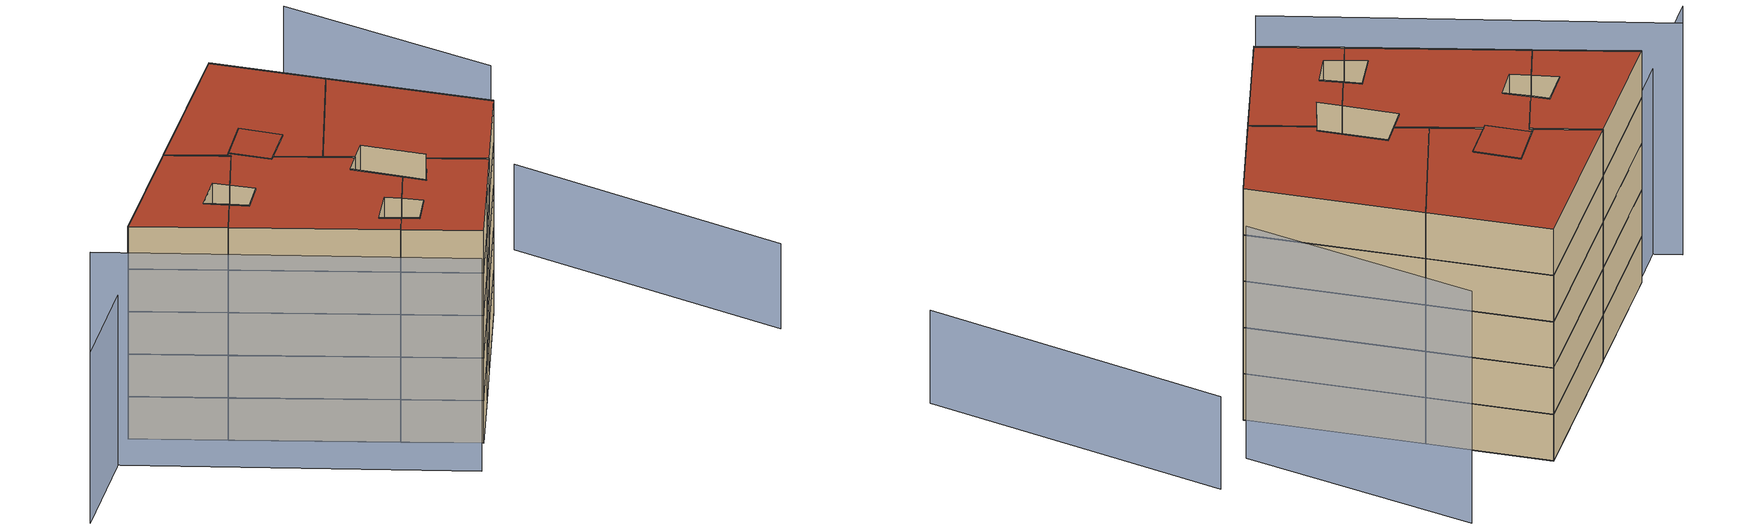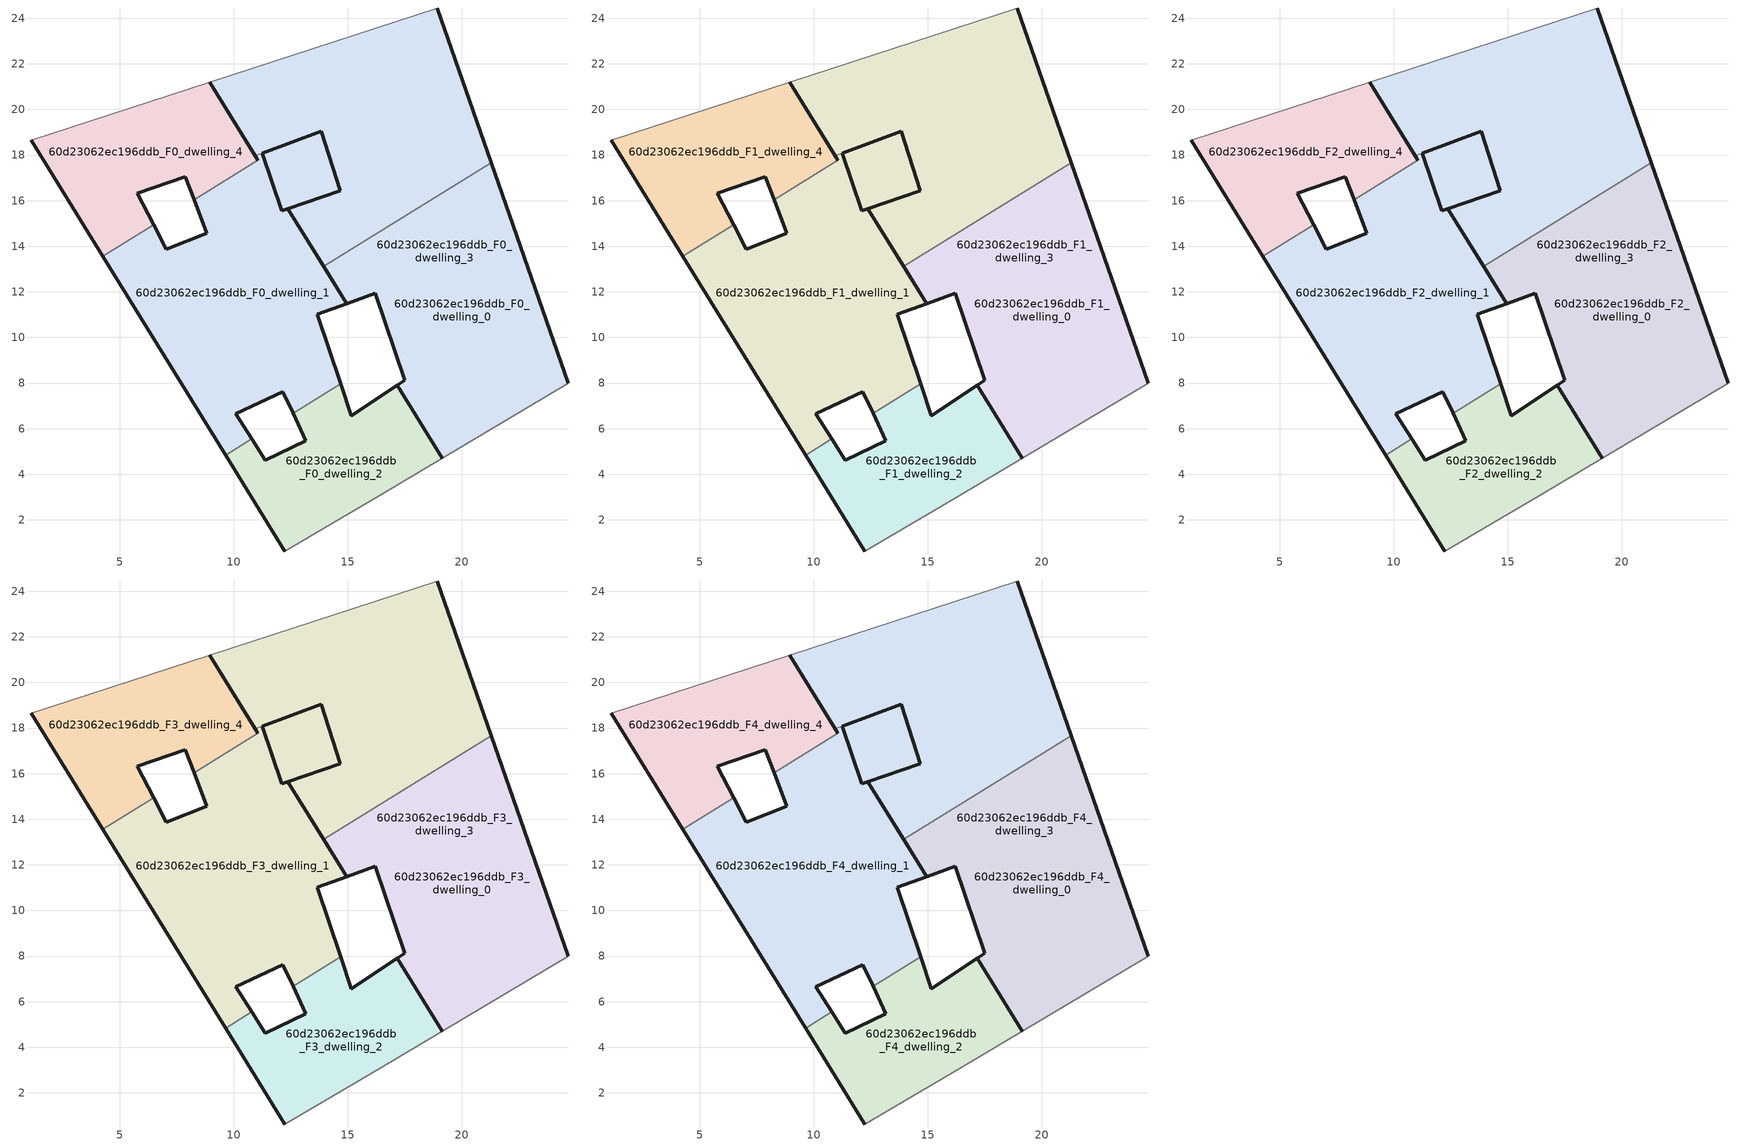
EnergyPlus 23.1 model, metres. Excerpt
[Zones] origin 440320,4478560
60d23062ec196ddb_F0_dwelling_0
 floor ground (EU_floor_Construction): 12.61,6.67 14.69,7.96 13.67,11.01 14.95,11.48 13.94,13.12 12.38,15.65 12.1,15.55 11.24,18.07 13.84,19.05 10.95,17.96 11.06,17.77 8.27,16.04 8.82,14.56 7.05,13.86 6.48,14.94 4.26,13.57 9.65,4.84 10.79,5.55 10.08,6.66 12.16,7.63 z0; 24.67,7.98 21.3,17.67 13.94,13.12 14.95,11.48 16.21,11.94 17.51,8.13 17.16,7.9 19.14,4.71 z0
 wall outside (EU_wall_Construction): 21.3,17.67 24.67,7.98 / 19.14,4.71 17.16,7.9 17.51,8.13 16.21,11.94 14.95,11.48 13.94,13.12 z0:3
 wall adiabatic (EU_wall_Construction): 24.67,7.98 19.14,4.71 z0:3
 wall to 60d23062ec196ddb_F0_dwelling_1 (EU_wall_Construction): 13.94,13.12 21.3,17.67 z0:3
60d23062ec196ddb_F0_dwelling_1
 floor ground (EU_floor_Construction): 21.3,17.67 18.93,24.45 8.95,21.2 10.95,17.96 13.84,19.05 14.68,16.43 12.38,15.65 13.94,13.12 z0; 12.61,6.67 14.69,7.96 13.67,11.01 14.95,11.48 13.94,13.12 12.38,15.65 12.1,15.55 11.24,18.07 13.84,19.05 10.95,17.96 11.06,17.77 8.27,16.04 8.82,14.56 7.05,13.86 6.48,14.94 4.26,13.57 9.65,4.84 10.79,5.55 10.08,6.66 12.16,7.63 z0; 14.68,16.43 13.84,19.05 11.24,18.07 12.1,15.55 12.38,15.65 z0
 wall outside (EU_wall_Construction): 18.93,24.45 21.3,17.67 / 13.94,13.12 12.38,15.65 14.68,16.43 13.84,19.05 / 10.95,17.96 8.95,21.2 z0:3
 wall adiabatic (EU_wall_Construction): 8.95,21.2 18.93,24.45 z0:3
 wall to 60d23062ec196ddb_F0_dwelling_3 (EU_wall_Construction): 13.84,19.05 10.95,17.96 z0:3
60d23062ec196ddb_F0_dwelling_2
 floor ground (EU_floor_Construction): 16.37,3.07 19.14,4.71 17.16,7.9 15.15,6.56 14.69,7.96 12.61,6.67 13.17,5.48 11.39,4.6 10.79,5.55 9.65,4.84 12.25,0.63 z0
 wall outside (EU_wall_Construction): 10.79,5.55 11.39,4.6 13.17,5.48 12.61,6.67 / 14.69,7.96 15.15,6.56 17.16,7.9 / 12.25,0.63 9.65,4.84 / 17.17,7.9 19.14,4.71 z0:3
 wall adiabatic (EU_wall_Construction): 19.14,4.71 16.37,3.07 12.25,0.63 z0:3
 wall to 60d23062ec196ddb_F0_dwelling_3 (EU_wall_Construction): 12.61,6.67 14.69,7.96 / 9.65,4.84 10.79,5.55 z0:3
60d23062ec196ddb_F0_dwelling_3
 floor ground (EU_floor_Construction): 12.61,6.67 14.69,7.96 13.67,11.01 14.95,11.48 13.94,13.12 12.38,15.65 12.1,15.55 11.24,18.07 13.84,19.05 10.95,17.96 11.06,17.77 8.27,16.04 8.82,14.56 7.05,13.86 6.48,14.94 4.26,13.57 9.65,4.84 10.79,5.55 10.08,6.66 12.16,7.63 z0; 24.67,7.98 21.3,17.67 13.94,13.12 14.95,11.48 16.21,11.94 17.51,8.13 17.16,7.9 19.14,4.71 z0; 21.3,17.67 18.93,24.45 8.95,21.2 10.95,17.96 13.84,19.05 14.68,16.43 12.38,15.65 13.94,13.12 z0; 14.68,16.43 13.84,19.05 11.24,18.07 12.1,15.55 12.38,15.65 z0
 wall outside (EU_wall_Construction): 11.07,17.77 10.95,17.96 / 13.84,19.05 11.24,18.07 12.1,15.55 12.38,15.65 14.95,11.48 13.67,11.01 14.69,7.96 / 12.61,6.67 12.16,7.63 10.08,6.66 10.79,5.55 / 9.65,4.84 4.26,13.57 / 6.48,14.94 7.05,13.86 8.82,14.56 8.27,16.04 z0:3
 wall to 60d23062ec196ddb_F0_dwelling_4 (EU_wall_Construction): 8.27,16.04 11.06,17.77 / 4.26,13.57 6.48,14.94 z0:3
60d23062ec196ddb_F0_dwelling_4
 floor ground (EU_floor_Construction): 8.27,16.04 11.07,17.77 8.95,21.2 1.12,18.65 4.26,13.57 6.48,14.94 5.76,16.32 7.89,17.05 z0
 wall outside (EU_wall_Construction): 8.27,16.04 7.89,17.05 5.76,16.32 6.48,14.94 / 4.26,13.57 1.12,18.65 / 8.95,21.2 11.07,17.77 z0:3
 wall adiabatic (EU_wall_Construction): 1.12,18.65 8.95,21.2 z0:3
60d23062ec196ddb_F1_dwelling_0
 floor outside (EU_floor_Construction): 24.67,7.98 21.3,17.67 13.94,13.12 14.95,11.48 16.21,11.94 17.51,8.13 17.16,7.9 19.14,4.71 z3; 12.61,6.67 14.69,7.96 13.67,11.01 14.95,11.48 13.94,13.12 12.38,15.65 12.1,15.55 11.24,18.07 13.84,19.05 10.95,17.96 11.06,17.77 8.27,16.04 8.82,14.56 7.05,13.86 6.48,14.94 4.26,13.57 9.65,4.84 10.79,5.55 10.08,6.66 12.16,7.63 z3
 wall outside (EU_wall_Construction): 21.3,17.67 24.67,7.98 / 19.14,4.71 17.16,7.9 17.51,8.13 16.21,11.94 14.95,11.48 13.94,13.12 z3:6
 wall adiabatic (EU_wall_Construction): 24.67,7.98 19.14,4.71 z3:6
 wall to 60d23062ec196ddb_F1_dwelling_1 (EU_wall_Construction): 13.94,13.12 21.3,17.67 z3:6
60d23062ec196ddb_F1_dwelling_1
 floor to 60d23062ec196ddb_F0_dwelling_1 (EU_floor_Construction): 21.3,17.67 18.93,24.45 8.95,21.2 10.95,17.96 13.84,19.05 14.68,16.43 12.38,15.65 13.94,13.12 z3; 12.61,6.67 14.69,7.96 13.67,11.01 14.95,11.48 13.94,13.12 12.38,15.65 12.1,15.55 11.24,18.07 13.84,19.05 10.95,17.96 11.06,17.77 8.27,16.04 8.82,14.56 7.05,13.86 6.48,14.94 4.26,13.57 9.65,4.84 10.79,5.55 10.08,6.66 12.16,7.63 z3; 14.68,16.43 13.84,19.05 11.24,18.07 12.1,15.55 12.38,15.65 z3
 wall outside (EU_wall_Construction): 18.93,24.45 21.3,17.67 / 13.94,13.12 12.38,15.65 14.68,16.43 13.84,19.05 / 10.95,17.96 8.95,21.2 z3:6
 wall adiabatic (EU_wall_Construction): 8.95,21.2 18.93,24.45 z3:6
 wall to 60d23062ec196ddb_F1_dwelling_3 (EU_wall_Construction): 13.84,19.05 10.95,17.96 z3:6
60d23062ec196ddb_F1_dwelling_2
 floor to 60d23062ec196ddb_F0_dwelling_2 (EU_floor_Construction): 16.37,3.07 19.14,4.71 17.16,7.9 15.15,6.56 14.69,7.96 12.61,6.67 13.17,5.48 11.39,4.6 10.79,5.55 9.65,4.84 12.25,0.63 z3
 wall outside (EU_wall_Construction): 10.79,5.55 11.39,4.6 13.17,5.48 12.61,6.67 / 14.69,7.96 15.15,6.56 17.16,7.9 / 12.25,0.63 9.65,4.84 / 17.17,7.9 19.14,4.71 z3:6
 wall adiabatic (EU_wall_Construction): 19.14,4.71 16.37,3.07 12.25,0.63 z3:6
 wall to 60d23062ec196ddb_F1_dwelling_3 (EU_wall_Construction): 12.61,6.67 14.69,7.96 / 9.65,4.84 10.79,5.55 z3:6
60d23062ec196ddb_F1_dwelling_3
 floor outside (EU_floor_Construction): 21.3,17.67 18.93,24.45 8.95,21.2 10.95,17.96 13.84,19.05 14.68,16.43 12.38,15.65 13.94,13.12 z3; 14.68,16.43 13.84,19.05 11.24,18.07 12.1,15.55 12.38,15.65 z3
 floor to 60d23062ec196ddb_F0_dwelling_3 (EU_floor_Construction): 12.61,6.67 14.69,7.96 13.67,11.01 14.95,11.48 13.94,13.12 12.38,15.65 12.1,15.55 11.24,18.07 13.84,19.05 10.95,17.96 11.06,17.77 8.27,16.04 8.82,14.56 7.05,13.86 6.48,14.94 4.26,13.57 9.65,4.84 10.79,5.55 10.08,6.66 12.16,7.63 z3; 24.67,7.98 21.3,17.67 13.94,13.12 14.95,11.48 16.21,11.94 17.51,8.13 17.16,7.9 19.14,4.71 z3
 wall outside (EU_wall_Construction): 11.07,17.77 10.95,17.96 / 13.84,19.05 11.24,18.07 12.1,15.55 12.38,15.65 14.95,11.48 13.67,11.01 14.69,7.96 / 12.61,6.67 12.16,7.63 10.08,6.66 10.79,5.55 / 9.65,4.84 4.26,13.57 / 6.48,14.94 7.05,13.86 8.82,14.56 8.27,16.04 z3:6
 wall to 60d23062ec196ddb_F1_dwelling_4 (EU_wall_Construction): 8.27,16.04 11.06,17.77 / 4.26,13.57 6.48,14.94 z3:6
60d23062ec196ddb_F1_dwelling_4
 floor to 60d23062ec196ddb_F0_dwelling_4 (EU_floor_Construction): 8.27,16.04 11.06,17.77 8.95,21.2 1.12,18.65 4.26,13.57 6.48,14.94 5.76,16.32 7.88,17.05 z3
 wall outside (EU_wall_Construction): 8.27,16.04 7.89,17.05 5.76,16.32 6.48,14.94 / 4.26,13.57 1.12,18.65 / 8.95,21.2 11.07,17.77 z3:6
 wall adiabatic (EU_wall_Construction): 1.12,18.65 8.95,21.2 z3:6
60d23062ec196ddb_F2_dwelling_0
 floor outside (EU_floor_Construction): 24.67,7.98 21.3,17.67 13.94,13.12 14.95,11.48 16.21,11.94 17.51,8.13 17.16,7.9 19.14,4.71 z6; 12.61,6.67 14.69,7.96 13.67,11.01 14.95,11.48 13.94,13.12 12.38,15.65 12.1,15.55 11.24,18.07 13.84,19.05 10.95,17.96 11.06,17.77 8.27,16.04 8.82,14.56 7.05,13.86 6.48,14.94 4.26,13.57 9.65,4.84 10.79,5.55 10.08,6.66 12.16,7.63 z6
 wall outside (EU_wall_Construction): 21.3,17.67 24.67,7.98 / 19.14,4.71 17.16,7.9 17.51,8.13 16.21,11.94 14.95,11.48 13.94,13.12 z6:9
 wall adiabatic (EU_wall_Construction): 24.67,7.98 19.14,4.71 z6:9
 wall to 60d23062ec196ddb_F2_dwelling_1 (EU_wall_Construction): 13.94,13.12 21.3,17.67 z6:9
60d23062ec196ddb_F2_dwelling_1
 floor to 60d23062ec196ddb_F1_dwelling_1 (EU_floor_Construction): 21.3,17.67 18.93,24.45 8.95,21.2 10.95,17.96 13.84,19.05 14.68,16.43 12.38,15.65 13.94,13.12 z6; 12.61,6.67 14.69,7.96 13.67,11.01 14.95,11.48 13.94,13.12 12.38,15.65 12.1,15.55 11.24,18.07 13.84,19.05 10.95,17.96 11.06,17.77 8.27,16.04 8.82,14.56 7.05,13.86 6.48,14.94 4.26,13.57 9.65,4.84 10.79,5.55 10.08,6.66 12.16,7.63 z6; 14.68,16.43 13.84,19.05 11.24,18.07 12.1,15.55 12.38,15.65 z6
 wall outside (EU_wall_Construction): 18.93,24.45 21.3,17.67 / 13.94,13.12 12.38,15.65 14.68,16.43 13.84,19.05 / 10.95,17.96 8.95,21.2 z6:9
 wall adiabatic (EU_wall_Construction): 8.95,21.2 18.93,24.45 z6:9
 wall to 60d23062ec196ddb_F2_dwelling_3 (EU_wall_Construction): 13.84,19.05 10.95,17.96 z6:9
60d23062ec196ddb_F2_dwelling_2
 floor to 60d23062ec196ddb_F1_dwelling_2 (EU_floor_Construction): 16.37,3.07 19.14,4.71 17.16,7.9 15.15,6.56 14.69,7.96 12.61,6.67 13.17,5.48 11.39,4.6 10.79,5.55 9.65,4.84 12.25,0.63 z6
 wall outside (EU_wall_Construction): 10.79,5.55 11.39,4.6 13.17,5.48 12.61,6.67 / 14.69,7.96 15.15,6.56 17.16,7.9 / 12.25,0.63 9.65,4.84 / 17.17,7.9 19.14,4.71 z6:9
 wall adiabatic (EU_wall_Construction): 19.14,4.71 16.37,3.07 12.25,0.63 z6:9
 wall to 60d23062ec196ddb_F2_dwelling_3 (EU_wall_Construction): 12.61,6.67 14.69,7.96 / 9.65,4.84 10.79,5.55 z6:9
60d23062ec196ddb_F2_dwelling_3
 floor outside (EU_floor_Construction): 21.3,17.67 18.93,24.45 8.95,21.2 10.95,17.96 13.84,19.05 14.68,16.43 12.38,15.65 13.94,13.12 z6; 14.68,16.43 13.84,19.05 11.24,18.07 12.1,15.55 12.38,15.65 z6
 floor to 60d23062ec196ddb_F1_dwelling_3 (EU_floor_Construction): 12.61,6.67 14.69,7.96 13.67,11.01 14.95,11.48 13.94,13.12 12.38,15.65 12.1,15.55 11.24,18.07 13.84,19.05 10.95,17.96 11.06,17.77 8.27,16.04 8.82,14.56 7.05,13.86 6.48,14.94 4.26,13.57 9.65,4.84 10.79,5.55 10.08,6.66 12.16,7.63 z6; 24.67,7.98 21.3,17.67 13.94,13.12 14.95,11.48 16.21,11.94 17.51,8.13 17.16,7.9 19.14,4.71 z6
 wall outside (EU_wall_Construction): 11.07,17.77 10.95,17.96 / 13.84,19.05 11.24,18.07 12.1,15.55 12.38,15.65 14.95,11.48 13.67,11.01 14.69,7.96 / 12.61,6.67 12.16,7.63 10.08,6.66 10.79,5.55 / 9.65,4.84 4.26,13.57 / 6.48,14.94 7.05,13.86 8.82,14.56 8.27,16.04 z6:9
 wall to 60d23062ec196ddb_F2_dwelling_4 (EU_wall_Construction): 8.27,16.04 11.06,17.77 / 4.26,13.57 6.48,14.94 z6:9
60d23062ec196ddb_F2_dwelling_4
 floor to 60d23062ec196ddb_F1_dwelling_4 (EU_floor_Construction): 8.27,16.04 11.06,17.77 8.95,21.2 1.12,18.65 4.26,13.57 6.48,14.94 5.76,16.32 7.88,17.05 z6
 wall outside (EU_wall_Construction): 8.27,16.04 7.89,17.05 5.76,16.32 6.48,14.94 / 4.26,13.57 1.12,18.65 / 8.95,21.2 11.07,17.77 z6:9
 wall adiabatic (EU_wall_Construction): 1.12,18.65 8.95,21.2 z6:9
60d23062ec196ddb_F3_dwelling_0
 floor outside (EU_floor_Construction): 24.67,7.98 21.3,17.67 13.94,13.12 14.95,11.48 16.21,11.94 17.51,8.13 17.16,7.9 19.14,4.71 z9; 12.61,6.67 14.69,7.96 13.67,11.01 14.95,11.48 13.94,13.12 12.38,15.65 12.1,15.55 11.24,18.07 13.84,19.05 10.95,17.96 11.06,17.77 8.27,16.04 8.82,14.56 7.05,13.86 6.48,14.94 4.26,13.57 9.65,4.84 10.79,5.55 10.08,6.66 12.16,7.63 z9
 wall outside (EU_wall_Construction): 21.3,17.67 24.67,7.98 / 19.14,4.71 17.16,7.9 17.51,8.13 16.21,11.94 14.95,11.48 13.94,13.12 z9:12
 wall adiabatic (EU_wall_Construction): 24.67,7.98 19.14,4.71 z9:12
 wall to 60d23062ec196ddb_F3_dwelling_1 (EU_wall_Construction): 13.94,13.12 21.3,17.67 z9:12
60d23062ec196ddb_F3_dwelling_1
 floor to 60d23062ec196ddb_F2_dwelling_1 (EU_floor_Construction): 21.3,17.67 18.93,24.45 8.95,21.2 10.95,17.96 13.84,19.05 14.68,16.43 12.38,15.65 13.94,13.12 z9; 12.61,6.67 14.69,7.96 13.67,11.01 14.95,11.48 13.94,13.12 12.38,15.65 12.1,15.55 11.24,18.07 13.84,19.05 10.95,17.96 11.06,17.77 8.27,16.04 8.82,14.56 7.05,13.86 6.48,14.94 4.26,13.57 9.65,4.84 10.79,5.55 10.08,6.66 12.16,7.63 z9; 14.68,16.43 13.84,19.05 11.24,18.07 12.1,15.55 12.38,15.65 z9
 wall outside (EU_wall_Construction): 18.93,24.45 21.3,17.67 / 13.94,13.12 12.38,15.65 14.68,16.43 13.84,19.05 / 10.95,17.96 8.95,21.2 z9:12
 wall adiabatic (EU_wall_Construction): 8.95,21.2 18.93,24.45 z9:12
 wall to 60d23062ec196ddb_F3_dwelling_3 (EU_wall_Construction): 13.84,19.05 10.95,17.96 z9:12
60d23062ec196ddb_F3_dwelling_2
 floor to 60d23062ec196ddb_F2_dwelling_2 (EU_floor_Construction): 16.37,3.07 19.14,4.71 17.16,7.9 15.15,6.56 14.69,7.96 12.61,6.67 13.17,5.48 11.39,4.6 10.79,5.55 9.65,4.84 12.25,0.63 z9
 wall outside (EU_wall_Construction): 10.79,5.55 11.39,4.6 13.17,5.48 12.61,6.67 / 14.69,7.96 15.15,6.56 17.16,7.9 / 12.25,0.63 9.65,4.84 / 17.17,7.9 19.14,4.71 z9:12
 wall adiabatic (EU_wall_Construction): 19.14,4.71 16.37,3.07 12.25,0.63 z9:12
 wall to 60d23062ec196ddb_F3_dwelling_3 (EU_wall_Construction): 12.61,6.67 14.69,7.96 / 9.65,4.84 10.79,5.55 z9:12
60d23062ec196ddb_F3_dwelling_3
 floor outside (EU_floor_Construction): 21.3,17.67 18.93,24.45 8.95,21.2 10.95,17.96 13.84,19.05 14.68,16.43 12.38,15.65 13.94,13.12 z9; 14.68,16.43 13.84,19.05 11.24,18.07 12.1,15.55 12.38,15.65 z9
 floor to 60d23062ec196ddb_F2_dwelling_3 (EU_floor_Construction): 12.61,6.67 14.69,7.96 13.67,11.01 14.95,11.48 13.94,13.12 12.38,15.65 12.1,15.55 11.24,18.07 13.84,19.05 10.95,17.96 11.06,17.77 8.27,16.04 8.82,14.56 7.05,13.86 6.48,14.94 4.26,13.57 9.65,4.84 10.79,5.55 10.08,6.66 12.16,7.63 z9; 24.67,7.98 21.3,17.67 13.94,13.12 14.95,11.48 16.21,11.94 17.51,8.13 17.16,7.9 19.14,4.71 z9
 wall outside (EU_wall_Construction): 11.07,17.77 10.95,17.96 / 13.84,19.05 11.24,18.07 12.1,15.55 12.38,15.65 14.95,11.48 13.67,11.01 14.69,7.96 / 12.61,6.67 12.16,7.63 10.08,6.66 10.79,5.55 / 9.65,4.84 4.26,13.57 / 6.48,14.94 7.05,13.86 8.82,14.56 8.27,16.04 z9:12
 wall to 60d23062ec196ddb_F3_dwelling_4 (EU_wall_Construction): 8.27,16.04 11.06,17.77 / 4.26,13.57 6.48,14.94 z9:12
60d23062ec196ddb_F3_dwelling_4
 floor to 60d23062ec196ddb_F2_dwelling_4 (EU_floor_Construction): 8.27,16.04 11.06,17.77 8.95,21.2 1.12,18.65 4.26,13.57 6.48,14.94 5.76,16.32 7.88,17.05 z9
 wall outside (EU_wall_Construction): 8.27,16.04 7.89,17.05 5.76,16.32 6.48,14.94 / 4.26,13.57 1.12,18.65 / 8.95,21.2 11.07,17.77 z9:12
 wall adiabatic (EU_wall_Construction): 1.12,18.65 8.95,21.2 z9:12
60d23062ec196ddb_F4_dwelling_0
 floor outside (EU_floor_Construction): 24.67,7.98 21.3,17.67 13.94,13.12 14.95,11.48 16.21,11.94 17.51,8.13 17.16,7.9 19.14,4.71 z12; 12.61,6.67 14.69,7.96 13.67,11.01 14.95,11.48 13.94,13.12 12.38,15.65 12.1,15.55 11.24,18.07 13.84,19.05 10.95,17.96 11.06,17.77 8.27,16.04 8.82,14.56 7.05,13.86 6.48,14.94 4.26,13.57 9.65,4.84 10.79,5.55 10.08,6.66 12.16,7.63 z12
 wall outside (EU_wall_Construction): 21.3,17.67 24.67,7.98 / 19.14,4.71 17.16,7.9 17.51,8.13 16.21,11.94 14.95,11.48 13.94,13.12 z12:15
 wall adiabatic (EU_wall_Construction): 24.67,7.98 19.14,4.71 z12:15
 wall to 60d23062ec196ddb_F4_dwelling_1 (EU_wall_Construction): 13.94,13.12 21.3,17.67 z12:15
 roof outside (EU_roof_Construction): 13.84,19.05 11.24,18.07 12.1,15.55 12.38,15.65 13.94,13.12 14.95,11.48 13.67,11.01 14.69,7.96 12.61,6.67 12.16,7.63 10.08,6.66 10.79,5.55 9.65,4.84 4.26,13.57 6.48,14.94 7.05,13.86 8.82,14.56 8.27,16.04 11.06,17.77 10.95,17.96 z15; 21.3,17.67 24.67,7.98 19.14,4.71 17.16,7.9 17.51,8.13 16.21,11.94 14.95,11.48 13.94,13.12 z15
60d23062ec196ddb_F4_dwelling_1
 floor to 60d23062ec196ddb_F3_dwelling_1 (EU_floor_Construction): 21.3,17.67 18.93,24.45 8.95,21.2 10.95,17.96 13.84,19.05 14.68,16.43 12.38,15.65 13.94,13.12 z12; 12.61,6.67 14.69,7.96 13.67,11.01 14.95,11.48 13.94,13.12 12.38,15.65 12.1,15.55 11.24,18.07 13.84,19.05 10.95,17.96 11.06,17.77 8.27,16.04 8.82,14.56 7.05,13.86 6.48,14.94 4.26,13.57 9.65,4.84 10.79,5.55 10.08,6.66 12.16,7.63 z12; 14.68,16.43 13.84,19.05 11.24,18.07 12.1,15.55 12.38,15.65 z12
 wall outside (EU_wall_Construction): 18.93,24.45 21.3,17.67 / 13.94,13.12 12.38,15.65 14.68,16.43 13.84,19.05 / 10.95,17.96 8.95,21.2 z12:15
 wall adiabatic (EU_wall_Construction): 8.95,21.2 18.93,24.45 z12:15
 wall to 60d23062ec196ddb_F4_dwelling_3 (EU_wall_Construction): 13.84,19.05 10.95,17.96 z12:15
 roof outside (EU_roof_Construction): 13.84,19.05 11.24,18.07 12.1,15.55 12.38,15.65 13.94,13.12 14.95,11.48 13.67,11.01 14.69,7.96 12.61,6.67 12.16,7.63 10.08,6.66 10.79,5.55 9.65,4.84 4.26,13.57 6.48,14.94 7.05,13.86 8.82,14.56 8.27,16.04 11.06,17.77 10.95,17.96 z15; 18.93,24.45 21.3,17.67 13.94,13.12 12.38,15.65 14.68,16.43 13.84,19.05 10.95,17.96 8.95,21.2 z15; 13.84,19.05 14.68,16.43 12.38,15.65 12.1,15.55 11.24,18.07 z15
60d23062ec196ddb_F4_dwelling_2
 floor to 60d23062ec196ddb_F3_dwelling_2 (EU_floor_Construction): 16.37,3.07 19.14,4.71 17.16,7.9 15.15,6.56 14.69,7.96 12.61,6.67 13.17,5.48 11.39,4.6 10.79,5.55 9.65,4.84 12.25,0.63 z12
 wall outside (EU_wall_Construction): 10.79,5.55 11.39,4.6 13.17,5.48 12.61,6.67 / 14.69,7.96 15.15,6.56 17.16,7.9 / 12.25,0.63 9.65,4.84 / 17.17,7.9 19.14,4.71 z12:15
 wall adiabatic (EU_wall_Construction): 19.14,4.71 16.37,3.07 12.25,0.63 z12:15
 wall to 60d23062ec196ddb_F4_dwelling_3 (EU_wall_Construction): 12.61,6.67 14.69,7.96 / 9.65,4.84 10.79,5.55 z12:15
 roof outside (EU_roof_Construction): 17.16,7.9 19.14,4.71 16.37,3.07 12.25,0.63 9.65,4.84 10.79,5.55 11.39,4.6 13.17,5.48 12.61,6.67 14.69,7.96 15.15,6.56 z15
60d23062ec196ddb_F4_dwelling_3
 floor outside (EU_floor_Construction): 21.3,17.67 18.93,24.45 8.95,21.2 10.95,17.96 13.84,19.05 14.68,16.43 12.38,15.65 13.94,13.12 z12; 14.68,16.43 13.84,19.05 11.24,18.07 12.1,15.55 12.38,15.65 z12
 floor to 60d23062ec196ddb_F3_dwelling_3 (EU_floor_Construction): 12.61,6.67 14.69,7.96 13.67,11.01 14.95,11.48 13.94,13.12 12.38,15.65 12.1,15.55 11.24,18.07 13.84,19.05 10.95,17.96 11.06,17.77 8.27,16.04 8.82,14.56 7.05,13.86 6.48,14.94 4.26,13.57 9.65,4.84 10.79,5.55 10.08,6.66 12.16,7.63 z12; 24.67,7.98 21.3,17.67 13.94,13.12 14.95,11.48 16.21,11.94 17.51,8.13 17.16,7.9 19.14,4.71 z12
 wall outside (EU_wall_Construction): 11.07,17.77 10.95,17.96 / 13.84,19.05 11.24,18.07 12.1,15.55 12.38,15.65 14.95,11.48 13.67,11.01 14.69,7.96 / 12.61,6.67 12.16,7.63 10.08,6.66 10.79,5.55 / 9.65,4.84 4.26,13.57 / 6.48,14.94 7.05,13.86 8.82,14.56 8.27,16.04 z12:15
 wall to 60d23062ec196ddb_F4_dwelling_4 (EU_wall_Construction): 8.27,16.04 11.06,17.77 / 4.26,13.57 6.48,14.94 z12:15
 roof outside (EU_roof_Construction): 13.84,19.05 11.24,18.07 12.1,15.55 12.38,15.65 13.94,13.12 14.95,11.48 13.67,11.01 14.69,7.96 12.61,6.67 12.16,7.63 10.08,6.66 10.79,5.55 9.65,4.84 4.26,13.57 6.48,14.94 7.05,13.86 8.82,14.56 8.27,16.04 11.06,17.77 10.95,17.96 z15; 21.3,17.67 24.67,7.98 19.14,4.71 17.16,7.9 17.51,8.13 16.21,11.94 14.95,11.48 13.94,13.12 z15; 18.93,24.45 21.3,17.67 13.94,13.12 12.38,15.65 14.68,16.43 13.84,19.05 10.95,17.96 8.95,21.2 z15; 13.84,19.05 14.68,16.43 12.38,15.65 12.1,15.55 11.24,18.07 z15
60d23062ec196ddb_F4_dwelling_4
 floor to 60d23062ec196ddb_F3_dwelling_4 (EU_floor_Construction): 8.27,16.04 11.06,17.77 8.95,21.2 1.12,18.65 4.26,13.57 6.48,14.94 5.76,16.32 7.88,17.05 z12
 wall outside (EU_wall_Construction): 8.27,16.04 7.89,17.05 5.76,16.32 6.48,14.94 / 4.26,13.57 1.12,18.65 / 8.95,21.2 11.07,17.77 z12:15
 wall adiabatic (EU_wall_Construction): 1.12,18.65 8.95,21.2 z12:15
 roof outside (EU_roof_Construction): 8.95,21.2 11.07,17.77 8.27,16.04 7.89,17.05 5.76,16.32 6.48,14.94 4.26,13.57 1.12,18.65 z15
shading: -2.44,19 9.59,-0.95 / 27.79,10.2 26.63,24.11 z0:15; 15.79,4.57 24.67,7.98 / 18.93,24.45 -7.84,15.52 z0:12; 32.48,-7.31 31.2,10.75 z0:6
[Building]
EU S2 Campaign: North Axis=0; Terrain=City; Solar Distribution=FullExterior
[Site:Location]
Madrid: Latitude=40.5; Longitude=-3.5; Time Zone=1; Elevation=609
[SizingPeriod:WeatherFileDays]
AnnualSizingPeriod: Begin Month=1; Begin Day of Month=1; End Month=12; End Day of Month=31; Day of Week for Start Day=Monday; Use Weather File Daylight Saving Period=No; Use Weather File Rain and Snow Indicators=No
[MATERIAL]
EU_InternalMass_Material: Roughness=MediumRough; Thickness=0.1; Conductivity=1; Density=1800; Specific Heat=900; Thermal Absorptance=0.9; Solar Absorptance=0.7; Visible Absorptance=0.7
[MATERIAL:NOMASS] Roughness=MediumRough; Thermal Absorptance=0.9; Solar Absorptance=0.7; Visible Absorptance=0.7
Name | Thermal Resistance
EU_wall_NoMass | 0.419739
EU_roof_NoMass | 0.352165
EU_floor_NoMass | 0.608284
[CONSTRUCTION]
EU_wall_Construction: EU_wall_NoMass
EU_roof_Construction: EU_roof_NoMass
EU_floor_Construction: EU_floor_NoMass
EU_InternalMass_Construction: EU_InternalMass_Material
[ZONE] Type=1; Multiplier=1; Ceiling Height=autocalculate; Floor Area=autocalculate; Part of Total Floor Area=Yes
Name | Volume
60d23062ec196ddb_F0_dwelling_0; 60d23062ec196ddb_F1_dwelling_0; 60d23062ec196ddb_F2_dwelling_0; 60d23062ec196ddb_F3_dwelling_0; 60d23062ec196ddb_F4_dwelling_0 | 428.961
60d23062ec196ddb_F0_dwelling_1; 60d23062ec196ddb_F1_dwelling_1; 60d23062ec196ddb_F2_dwelling_1; 60d23062ec196ddb_F3_dwelling_1; 60d23062ec196ddb_F4_dwelling_1 | 450.565
60d23062ec196ddb_F0_dwelling_2; 60d23062ec196ddb_F1_dwelling_2; 60d23062ec196ddb_F2_dwelling_2; 60d23062ec196ddb_F3_dwelling_2; 60d23062ec196ddb_F4_dwelling_2 | 103.873
60d23062ec196ddb_F0_dwelling_3; 60d23062ec196ddb_F1_dwelling_3; 60d23062ec196ddb_F2_dwelling_3; 60d23062ec196ddb_F3_dwelling_3; 60d23062ec196ddb_F4_dwelling_3 | 665.112
60d23062ec196ddb_F0_dwelling_4; 60d23062ec196ddb_F1_dwelling_4; 60d23062ec196ddb_F2_dwelling_4; 60d23062ec196ddb_F3_dwelling_4; 60d23062ec196ddb_F4_dwelling_4 | 111.457
[INTERNALMASS] Construction=EU_InternalMass_Construction
Name | Zone or ZoneList | Surface Area
60d23062ec196ddb_F0_dwelling_0_EU_InternalMass | 60d23062ec196ddb_F0_dwelling_0 | 71.5157
60d23062ec196ddb_F0_dwelling_1_EU_InternalMass | 60d23062ec196ddb_F0_dwelling_1 | 71.2872
60d23062ec196ddb_F0_dwelling_2_EU_InternalMass | 60d23062ec196ddb_F0_dwelling_2 | 34.6243
60d23062ec196ddb_F0_dwelling_3_EU_InternalMass | 60d23062ec196ddb_F0_dwelling_3 | 71.4715
60d23062ec196ddb_F0_dwelling_4_EU_InternalMass | 60d23062ec196ddb_F0_dwelling_4 | 37.1525
60d23062ec196ddb_F1_dwelling_0_EU_InternalMass | 60d23062ec196ddb_F1_dwelling_0 | 71.5157
60d23062ec196ddb_F1_dwelling_1_EU_InternalMass | 60d23062ec196ddb_F1_dwelling_1 | 71.2872
60d23062ec196ddb_F1_dwelling_2_EU_InternalMass | 60d23062ec196ddb_F1_dwelling_2 | 34.6243
60d23062ec196ddb_F1_dwelling_3_EU_InternalMass | 60d23062ec196ddb_F1_dwelling_3 | 71.4715
60d23062ec196ddb_F1_dwelling_4_EU_InternalMass | 60d23062ec196ddb_F1_dwelling_4 | 37.1525
60d23062ec196ddb_F2_dwelling_0_EU_InternalMass | 60d23062ec196ddb_F2_dwelling_0 | 71.5157
60d23062ec196ddb_F2_dwelling_1_EU_InternalMass | 60d23062ec196ddb_F2_dwelling_1 | 71.2872
60d23062ec196ddb_F2_dwelling_2_EU_InternalMass | 60d23062ec196ddb_F2_dwelling_2 | 34.6243
60d23062ec196ddb_F2_dwelling_3_EU_InternalMass | 60d23062ec196ddb_F2_dwelling_3 | 71.4715
60d23062ec196ddb_F2_dwelling_4_EU_InternalMass | 60d23062ec196ddb_F2_dwelling_4 | 37.1525
60d23062ec196ddb_F3_dwelling_0_EU_InternalMass | 60d23062ec196ddb_F3_dwelling_0 | 71.5157
60d23062ec196ddb_F3_dwelling_1_EU_InternalMass | 60d23062ec196ddb_F3_dwelling_1 | 71.2872
60d23062ec196ddb_F3_dwelling_2_EU_InternalMass | 60d23062ec196ddb_F3_dwelling_2 | 34.6243
60d23062ec196ddb_F3_dwelling_3_EU_InternalMass | 60d23062ec196ddb_F3_dwelling_3 | 71.4715
60d23062ec196ddb_F3_dwelling_4_EU_InternalMass | 60d23062ec196ddb_F3_dwelling_4 | 37.1525
60d23062ec196ddb_F4_dwelling_0_EU_InternalMass | 60d23062ec196ddb_F4_dwelling_0 | 71.5157
60d23062ec196ddb_F4_dwelling_1_EU_InternalMass | 60d23062ec196ddb_F4_dwelling_1 | 71.2872
60d23062ec196ddb_F4_dwelling_2_EU_InternalMass | 60d23062ec196ddb_F4_dwelling_2 | 34.6243
60d23062ec196ddb_F4_dwelling_3_EU_InternalMass | 60d23062ec196ddb_F4_dwelling_3 | 71.4715
60d23062ec196ddb_F4_dwelling_4_EU_InternalMass | 60d23062ec196ddb_F4_dwelling_4 | 37.1525
[OTHEREQUIPMENT] Fuel Type=Electricity; Design Level Calculation Method=Watts/Area; Power per Zone Floor Area=1; Fraction Latent=0; Fraction Radiant=0; Fraction Lost=0; Carbon Dioxide Generation Rate=0; EndUse Subcategory=EU_Step8_InternalGains
Name | Zone or ZoneList or Space or SpaceList | Schedule
EU_Step8_InternalGain_60d23062ec196ddb_F0_dwelling_0_f000 | 60d23062ec196ddb_F0_dwelling_0 | EU_Step8_GainSchedule_60d23062ec196ddb_F0_dwelling_0_f000
EU_Step8_InternalGain_60d23062ec196ddb_F0_dwelling_1_f000 | 60d23062ec196ddb_F0_dwelling_1 | EU_Step8_GainSchedule_60d23062ec196ddb_F0_dwelling_1_f000
EU_Step8_InternalGain_60d23062ec196ddb_F0_dwelling_2_f000 | 60d23062ec196ddb_F0_dwelling_2 | EU_Step8_GainSchedule_60d23062ec196ddb_F0_dwelling_2_f000
EU_Step8_InternalGain_60d23062ec196ddb_F0_dwelling_3_f000 | 60d23062ec196ddb_F0_dwelling_3 | EU_Step8_GainSchedule_60d23062ec196ddb_F0_dwelling_3_f000
EU_Step8_InternalGain_60d23062ec196ddb_F0_dwelling_4_f000 | 60d23062ec196ddb_F0_dwelling_4 | EU_Step8_GainSchedule_60d23062ec196ddb_F0_dwelling_4_f000
EU_Step8_InternalGain_60d23062ec196ddb_F1_dwelling_0_f000 | 60d23062ec196ddb_F1_dwelling_0 | EU_Step8_GainSchedule_60d23062ec196ddb_F1_dwelling_0_f000
EU_Step8_InternalGain_60d23062ec196ddb_F1_dwelling_1_f000 | 60d23062ec196ddb_F1_dwelling_1 | EU_Step8_GainSchedule_60d23062ec196ddb_F1_dwelling_1_f000
EU_Step8_InternalGain_60d23062ec196ddb_F1_dwelling_2_f000 | 60d23062ec196ddb_F1_dwelling_2 | EU_Step8_GainSchedule_60d23062ec196ddb_F1_dwelling_2_f000
EU_Step8_InternalGain_60d23062ec196ddb_F1_dwelling_3_f000 | 60d23062ec196ddb_F1_dwelling_3 | EU_Step8_GainSchedule_60d23062ec196ddb_F1_dwelling_3_f000
EU_Step8_InternalGain_60d23062ec196ddb_F1_dwelling_4_f000 | 60d23062ec196ddb_F1_dwelling_4 | EU_Step8_GainSchedule_60d23062ec196ddb_F1_dwelling_4_f000
EU_Step8_InternalGain_60d23062ec196ddb_F2_dwelling_0_f000 | 60d23062ec196ddb_F2_dwelling_0 | EU_Step8_GainSchedule_60d23062ec196ddb_F2_dwelling_0_f000
EU_Step8_InternalGain_60d23062ec196ddb_F2_dwelling_1_f000 | 60d23062ec196ddb_F2_dwelling_1 | EU_Step8_GainSchedule_60d23062ec196ddb_F2_dwelling_1_f000
EU_Step8_InternalGain_60d23062ec196ddb_F2_dwelling_2_f000 | 60d23062ec196ddb_F2_dwelling_2 | EU_Step8_GainSchedule_60d23062ec196ddb_F2_dwelling_2_f000
EU_Step8_InternalGain_60d23062ec196ddb_F2_dwelling_3_f000 | 60d23062ec196ddb_F2_dwelling_3 | EU_Step8_GainSchedule_60d23062ec196ddb_F2_dwelling_3_f000
EU_Step8_InternalGain_60d23062ec196ddb_F2_dwelling_4_f000 | 60d23062ec196ddb_F2_dwelling_4 | EU_Step8_GainSchedule_60d23062ec196ddb_F2_dwelling_4_f000
EU_Step8_InternalGain_60d23062ec196ddb_F3_dwelling_0_f000 | 60d23062ec196ddb_F3_dwelling_0 | EU_Step8_GainSchedule_60d23062ec196ddb_F3_dwelling_0_f000
EU_Step8_InternalGain_60d23062ec196ddb_F3_dwelling_1_f000 | 60d23062ec196ddb_F3_dwelling_1 | EU_Step8_GainSchedule_60d23062ec196ddb_F3_dwelling_1_f000
EU_Step8_InternalGain_60d23062ec196ddb_F3_dwelling_2_f000 | 60d23062ec196ddb_F3_dwelling_2 | EU_Step8_GainSchedule_60d23062ec196ddb_F3_dwelling_2_f000
EU_Step8_InternalGain_60d23062ec196ddb_F3_dwelling_3_f000 | 60d23062ec196ddb_F3_dwelling_3 | EU_Step8_GainSchedule_60d23062ec196ddb_F3_dwelling_3_f000
EU_Step8_InternalGain_60d23062ec196ddb_F3_dwelling_4_f000 | 60d23062ec196ddb_F3_dwelling_4 | EU_Step8_GainSchedule_60d23062ec196ddb_F3_dwelling_4_f000
EU_Step8_InternalGain_60d23062ec196ddb_F4_dwelling_0_f000 | 60d23062ec196ddb_F4_dwelling_0 | EU_Step8_GainSchedule_60d23062ec196ddb_F4_dwelling_0_f000
EU_Step8_InternalGain_60d23062ec196ddb_F4_dwelling_1_f000 | 60d23062ec196ddb_F4_dwelling_1 | EU_Step8_GainSchedule_60d23062ec196ddb_F4_dwelling_1_f000
EU_Step8_InternalGain_60d23062ec196ddb_F4_dwelling_2_f000 | 60d23062ec196ddb_F4_dwelling_2 | EU_Step8_GainSchedule_60d23062ec196ddb_F4_dwelling_2_f000
EU_Step8_InternalGain_60d23062ec196ddb_F4_dwelling_3_f000 | 60d23062ec196ddb_F4_dwelling_3 | EU_Step8_GainSchedule_60d23062ec196ddb_F4_dwelling_3_f000
EU_Step8_InternalGain_60d23062ec196ddb_F4_dwelling_4_f000 | 60d23062ec196ddb_F4_dwelling_4 | EU_Step8_GainSchedule_60d23062ec196ddb_F4_dwelling_4_f000
[ZONEVENTILATION:DESIGNFLOWRATE] Schedule=EU_AlwaysOn; Design Flow Rate Calculation Method=AirChanges/Hour; Air Changes per Hour=0.703302; Ventilation Type=Natural; Fan Pressure Rise=0; Fan Total Efficiency=1; Constant Term Coefficient=1; Temperature Term Coefficient=0; Velocity Term Coefficient=0; Velocity Squared Term Coefficient=0; Minimum Indoor Temperature=-100; Maximum Indoor Temperature=100; Delta Temperature=-100; Minimum Outdoor Temperature=-100; Maximum Outdoor Temperature=100; Maximum Wind Speed=40
Name | Zone or ZoneList or Space or SpaceList
EU_ConstantAir_60d23062ec196ddb_F0_dwelling_0 | 60d23062ec196ddb_F0_dwelling_0
EU_ConstantAir_60d23062ec196ddb_F0_dwelling_1 | 60d23062ec196ddb_F0_dwelling_1
EU_ConstantAir_60d23062ec196ddb_F0_dwelling_2 | 60d23062ec196ddb_F0_dwelling_2
EU_ConstantAir_60d23062ec196ddb_F0_dwelling_3 | 60d23062ec196ddb_F0_dwelling_3
EU_ConstantAir_60d23062ec196ddb_F0_dwelling_4 | 60d23062ec196ddb_F0_dwelling_4
EU_ConstantAir_60d23062ec196ddb_F1_dwelling_0 | 60d23062ec196ddb_F1_dwelling_0
EU_ConstantAir_60d23062ec196ddb_F1_dwelling_1 | 60d23062ec196ddb_F1_dwelling_1
EU_ConstantAir_60d23062ec196ddb_F1_dwelling_2 | 60d23062ec196ddb_F1_dwelling_2
EU_ConstantAir_60d23062ec196ddb_F1_dwelling_3 | 60d23062ec196ddb_F1_dwelling_3
EU_ConstantAir_60d23062ec196ddb_F1_dwelling_4 | 60d23062ec196ddb_F1_dwelling_4
EU_ConstantAir_60d23062ec196ddb_F2_dwelling_0 | 60d23062ec196ddb_F2_dwelling_0
EU_ConstantAir_60d23062ec196ddb_F2_dwelling_1 | 60d23062ec196ddb_F2_dwelling_1
EU_ConstantAir_60d23062ec196ddb_F2_dwelling_2 | 60d23062ec196ddb_F2_dwelling_2
EU_ConstantAir_60d23062ec196ddb_F2_dwelling_3 | 60d23062ec196ddb_F2_dwelling_3
EU_ConstantAir_60d23062ec196ddb_F2_dwelling_4 | 60d23062ec196ddb_F2_dwelling_4
EU_ConstantAir_60d23062ec196ddb_F3_dwelling_0 | 60d23062ec196ddb_F3_dwelling_0
EU_ConstantAir_60d23062ec196ddb_F3_dwelling_1 | 60d23062ec196ddb_F3_dwelling_1
EU_ConstantAir_60d23062ec196ddb_F3_dwelling_2 | 60d23062ec196ddb_F3_dwelling_2
EU_ConstantAir_60d23062ec196ddb_F3_dwelling_3 | 60d23062ec196ddb_F3_dwelling_3
EU_ConstantAir_60d23062ec196ddb_F3_dwelling_4 | 60d23062ec196ddb_F3_dwelling_4
EU_ConstantAir_60d23062ec196ddb_F4_dwelling_0 | 60d23062ec196ddb_F4_dwelling_0
EU_ConstantAir_60d23062ec196ddb_F4_dwelling_1 | 60d23062ec196ddb_F4_dwelling_1
EU_ConstantAir_60d23062ec196ddb_F4_dwelling_2 | 60d23062ec196ddb_F4_dwelling_2
EU_ConstantAir_60d23062ec196ddb_F4_dwelling_3 | 60d23062ec196ddb_F4_dwelling_3
EU_ConstantAir_60d23062ec196ddb_F4_dwelling_4 | 60d23062ec196ddb_F4_dwelling_4
[HVACTEMPLATE:THERMOSTAT] Constant Heating Setpoint=20; Constant Cooling Setpoint=50
EU_HeatOnly_60d23062ec196ddb_F0_dwelling_0; EU_HeatOnly_60d23062ec196ddb_F0_dwelling_1; EU_HeatOnly_60d23062ec196ddb_F0_dwelling_2; EU_HeatOnly_60d23062ec196ddb_F0_dwelling_3; EU_HeatOnly_60d23062ec196ddb_F0_dwelling_4; EU_HeatOnly_60d23062ec196ddb_F1_dwelling_0; EU_HeatOnly_60d23062ec196ddb_F1_dwelling_1; EU_HeatOnly_60d23062ec196ddb_F1_dwelling_2; EU_HeatOnly_60d23062ec196ddb_F1_dwelling_3; EU_HeatOnly_60d23062ec196ddb_F1_dwelling_4; EU_HeatOnly_60d23062ec196ddb_F2_dwelling_0; EU_HeatOnly_60d23062ec196ddb_F2_dwelling_1; EU_HeatOnly_60d23062ec196ddb_F2_dwelling_2; EU_HeatOnly_60d23062ec196ddb_F2_dwelling_3; EU_HeatOnly_60d23062ec196ddb_F2_dwelling_4; EU_HeatOnly_60d23062ec196ddb_F3_dwelling_0; EU_HeatOnly_60d23062ec196ddb_F3_dwelling_1; EU_HeatOnly_60d23062ec196ddb_F3_dwelling_2; EU_HeatOnly_60d23062ec196ddb_F3_dwelling_3; EU_HeatOnly_60d23062ec196ddb_F3_dwelling_4; EU_HeatOnly_60d23062ec196ddb_F4_dwelling_0; EU_HeatOnly_60d23062ec196ddb_F4_dwelling_1; EU_HeatOnly_60d23062ec196ddb_F4_dwelling_2; EU_HeatOnly_60d23062ec196ddb_F4_dwelling_3; EU_HeatOnly_60d23062ec196ddb_F4_dwelling_4
[HVACTEMPLATE:ZONE:IDEALLOADSAIRSYSTEM] System Availability Schedule=EU_AlwaysOn; Maximum Heating Supply Air Temperature=50; Minimum Cooling Supply Air Temperature=13; Maximum Heating Supply Air Humidity Ratio=0.0156; Minimum Cooling Supply Air Humidity Ratio=0.0077; Heating Limit=NoLimit; Cooling Limit=NoLimit; Heating Availability Schedule=EU_AlwaysOn; Cooling Availability Schedule=EU_CoolingOff; Dehumidification Control Type=ConstantSensibleHeatRatio; Cooling Sensible Heat Ratio=0.7; Dehumidification Setpoint=60; Humidification Control Type=None; Humidification Setpoint=30; Outdoor Air Method=None; Outdoor Air Flow Rate per Person=0.00944; Outdoor Air Flow Rate per Zone Floor Area=0; Outdoor Air Flow Rate per Zone=0; Demand Controlled Ventilation Type=None; Outdoor Air Economizer Type=NoEconomizer; Heat Recovery Type=None; Sensible Heat Recovery Effectiveness=0.7; Latent Heat Recovery Effectiveness=0.65
Name | Template Thermostat
60d23062ec196ddb_F0_dwelling_0 | EU_HeatOnly_60d23062ec196ddb_F0_dwelling_0
60d23062ec196ddb_F0_dwelling_1 | EU_HeatOnly_60d23062ec196ddb_F0_dwelling_1
60d23062ec196ddb_F0_dwelling_2 | EU_HeatOnly_60d23062ec196ddb_F0_dwelling_2
60d23062ec196ddb_F0_dwelling_3 | EU_HeatOnly_60d23062ec196ddb_F0_dwelling_3
60d23062ec196ddb_F0_dwelling_4 | EU_HeatOnly_60d23062ec196ddb_F0_dwelling_4
60d23062ec196ddb_F1_dwelling_0 | EU_HeatOnly_60d23062ec196ddb_F1_dwelling_0
60d23062ec196ddb_F1_dwelling_1 | EU_HeatOnly_60d23062ec196ddb_F1_dwelling_1
60d23062ec196ddb_F1_dwelling_2 | EU_HeatOnly_60d23062ec196ddb_F1_dwelling_2
60d23062ec196ddb_F1_dwelling_3 | EU_HeatOnly_60d23062ec196ddb_F1_dwelling_3
60d23062ec196ddb_F1_dwelling_4 | EU_HeatOnly_60d23062ec196ddb_F1_dwelling_4
60d23062ec196ddb_F2_dwelling_0 | EU_HeatOnly_60d23062ec196ddb_F2_dwelling_0
60d23062ec196ddb_F2_dwelling_1 | EU_HeatOnly_60d23062ec196ddb_F2_dwelling_1
60d23062ec196ddb_F2_dwelling_2 | EU_HeatOnly_60d23062ec196ddb_F2_dwelling_2
60d23062ec196ddb_F2_dwelling_3 | EU_HeatOnly_60d23062ec196ddb_F2_dwelling_3
60d23062ec196ddb_F2_dwelling_4 | EU_HeatOnly_60d23062ec196ddb_F2_dwelling_4
60d23062ec196ddb_F3_dwelling_0 | EU_HeatOnly_60d23062ec196ddb_F3_dwelling_0
60d23062ec196ddb_F3_dwelling_1 | EU_HeatOnly_60d23062ec196ddb_F3_dwelling_1
60d23062ec196ddb_F3_dwelling_2 | EU_HeatOnly_60d23062ec196ddb_F3_dwelling_2
60d23062ec196ddb_F3_dwelling_3 | EU_HeatOnly_60d23062ec196ddb_F3_dwelling_3
60d23062ec196ddb_F3_dwelling_4 | EU_HeatOnly_60d23062ec196ddb_F3_dwelling_4
60d23062ec196ddb_F4_dwelling_0 | EU_HeatOnly_60d23062ec196ddb_F4_dwelling_0
60d23062ec196ddb_F4_dwelling_1 | EU_HeatOnly_60d23062ec196ddb_F4_dwelling_1
60d23062ec196ddb_F4_dwelling_2 | EU_HeatOnly_60d23062ec196ddb_F4_dwelling_2
60d23062ec196ddb_F4_dwelling_3 | EU_HeatOnly_60d23062ec196ddb_F4_dwelling_3
60d23062ec196ddb_F4_dwelling_4 | EU_HeatOnly_60d23062ec196ddb_F4_dwelling_4
[SIZING:ZONE] Zone Cooling Design Supply Air Temperature Input Method=SupplyAirTemperature; Zone Cooling Design Supply Air Temperature=13; Zone Heating Design Supply Air Temperature Input Method=SupplyAirTemperature; Zone Heating Design Supply Air Temperature=50; Zone Cooling Design Supply Air Humidity Ratio=0.008; Zone Heating Design Supply Air Humidity Ratio=0.008; Cooling Design Air Flow Method=DesignDay; Cooling Design Air Flow Rate=0; Cooling Minimum Air Flow per Zone Floor Area=0.000762; Cooling Minimum Air Flow=0; Cooling Minimum Air Flow Fraction=0.2; Heating Design Air Flow Method=DesignDay; Heating Design Air Flow Rate=0; Heating Maximum Air Flow per Zone Floor Area=0.002032; Heating Maximum Air Flow=0.141576; Heating Maximum Air Flow Fraction=0.3; Account for Dedicated Outdoor Air System=No; Dedicated Outdoor Air System Control Strategy=NeutralSupplyAir; Dedicated Outdoor Air Low Setpoint Temperature for Design=autosize; Dedicated Outdoor Air High Setpoint Temperature for Design=autosize; Zone Load Sizing Method=Sensible Load Only No Latent Load; Zone Latent Cooling Design Supply Air Humidity Ratio Input Method=HumidityRatioDifference; Zone Cooling Design Supply Air Humidity Ratio Difference=0.005; Zone Latent Heating Design Supply Air Humidity Ratio Input Method=HumidityRatioDifference; Zone Humidification Design Supply Air Humidity Ratio Difference=0.005
60d23062ec196ddb_F0_dwelling_0; 60d23062ec196ddb_F0_dwelling_1; 60d23062ec196ddb_F0_dwelling_2; 60d23062ec196ddb_F0_dwelling_3; 60d23062ec196ddb_F0_dwelling_4; 60d23062ec196ddb_F1_dwelling_0; 60d23062ec196ddb_F1_dwelling_1; 60d23062ec196ddb_F1_dwelling_2; 60d23062ec196ddb_F1_dwelling_3; 60d23062ec196ddb_F1_dwelling_4; 60d23062ec196ddb_F2_dwelling_0; 60d23062ec196ddb_F2_dwelling_1; 60d23062ec196ddb_F2_dwelling_2; 60d23062ec196ddb_F2_dwelling_3; 60d23062ec196ddb_F2_dwelling_4; 60d23062ec196ddb_F3_dwelling_0; 60d23062ec196ddb_F3_dwelling_1; 60d23062ec196ddb_F3_dwelling_2; 60d23062ec196ddb_F3_dwelling_3; 60d23062ec196ddb_F3_dwelling_4; 60d23062ec196ddb_F4_dwelling_0; 60d23062ec196ddb_F4_dwelling_1; 60d23062ec196ddb_F4_dwelling_2; 60d23062ec196ddb_F4_dwelling_3; 60d23062ec196ddb_F4_dwelling_4
[SCHEDULE:CONSTANT]
Name | Hourly Value
EU_AlwaysOn | 1
EU_CoolingOff | 0
[SCHEDULE:FILE] Column Number=1; Rows to Skip at Top=0; Number of Hours of Data=8760; Column Separator=Comma; Interpolate to Timestep=No; Minutes per Item=60; Adjust Schedule for Daylight Savings=Yes
Name | File
EU_Step8_GainSchedule_60d23062ec196ddb_F0_dwelling_0_f000 | ../../schedules/60d23062ec196ddb/60d23062ec196ddb_F0_dwelling_0_f000_gain.csv
EU_Step8_GainSchedule_60d23062ec196ddb_F0_dwelling_1_f000 | ../../schedules/60d23062ec196ddb/60d23062ec196ddb_F0_dwelling_1_f000_gain.csv
EU_Step8_GainSchedule_60d23062ec196ddb_F0_dwelling_2_f000 | ../../schedules/60d23062ec196ddb/60d23062ec196ddb_F0_dwelling_2_f000_gain.csv
EU_Step8_GainSchedule_60d23062ec196ddb_F0_dwelling_3_f000 | ../../schedules/60d23062ec196ddb/60d23062ec196ddb_F0_dwelling_3_f000_gain.csv
EU_Step8_GainSchedule_60d23062ec196ddb_F0_dwelling_4_f000 | ../../schedules/60d23062ec196ddb/60d23062ec196ddb_F0_dwelling_4_f000_gain.csv
EU_Step8_GainSchedule_60d23062ec196ddb_F1_dwelling_0_f000 | ../../schedules/60d23062ec196ddb/60d23062ec196ddb_F1_dwelling_0_f000_gain.csv
EU_Step8_GainSchedule_60d23062ec196ddb_F1_dwelling_1_f000 | ../../schedules/60d23062ec196ddb/60d23062ec196ddb_F1_dwelling_1_f000_gain.csv
EU_Step8_GainSchedule_60d23062ec196ddb_F1_dwelling_2_f000 | ../../schedules/60d23062ec196ddb/60d23062ec196ddb_F1_dwelling_2_f000_gain.csv
EU_Step8_GainSchedule_60d23062ec196ddb_F1_dwelling_3_f000 | ../../schedules/60d23062ec196ddb/60d23062ec196ddb_F1_dwelling_3_f000_gain.csv
EU_Step8_GainSchedule_60d23062ec196ddb_F1_dwelling_4_f000 | ../../schedules/60d23062ec196ddb/60d23062ec196ddb_F1_dwelling_4_f000_gain.csv
EU_Step8_GainSchedule_60d23062ec196ddb_F2_dwelling_0_f000 | ../../schedules/60d23062ec196ddb/60d23062ec196ddb_F2_dwelling_0_f000_gain.csv
EU_Step8_GainSchedule_60d23062ec196ddb_F2_dwelling_1_f000 | ../../schedules/60d23062ec196ddb/60d23062ec196ddb_F2_dwelling_1_f000_gain.csv
EU_Step8_GainSchedule_60d23062ec196ddb_F2_dwelling_2_f000 | ../../schedules/60d23062ec196ddb/60d23062ec196ddb_F2_dwelling_2_f000_gain.csv
EU_Step8_GainSchedule_60d23062ec196ddb_F2_dwelling_3_f000 | ../../schedules/60d23062ec196ddb/60d23062ec196ddb_F2_dwelling_3_f000_gain.csv
EU_Step8_GainSchedule_60d23062ec196ddb_F2_dwelling_4_f000 | ../../schedules/60d23062ec196ddb/60d23062ec196ddb_F2_dwelling_4_f000_gain.csv
EU_Step8_GainSchedule_60d23062ec196ddb_F3_dwelling_0_f000 | ../../schedules/60d23062ec196ddb/60d23062ec196ddb_F3_dwelling_0_f000_gain.csv
EU_Step8_GainSchedule_60d23062ec196ddb_F3_dwelling_1_f000 | ../../schedules/60d23062ec196ddb/60d23062ec196ddb_F3_dwelling_1_f000_gain.csv
EU_Step8_GainSchedule_60d23062ec196ddb_F3_dwelling_2_f000 | ../../schedules/60d23062ec196ddb/60d23062ec196ddb_F3_dwelling_2_f000_gain.csv
EU_Step8_GainSchedule_60d23062ec196ddb_F3_dwelling_3_f000 | ../../schedules/60d23062ec196ddb/60d23062ec196ddb_F3_dwelling_3_f000_gain.csv
EU_Step8_GainSchedule_60d23062ec196ddb_F3_dwelling_4_f000 | ../../schedules/60d23062ec196ddb/60d23062ec196ddb_F3_dwelling_4_f000_gain.csv
EU_Step8_GainSchedule_60d23062ec196ddb_F4_dwelling_0_f000 | ../../schedules/60d23062ec196ddb/60d23062ec196ddb_F4_dwelling_0_f000_gain.csv
EU_Step8_GainSchedule_60d23062ec196ddb_F4_dwelling_1_f000 | ../../schedules/60d23062ec196ddb/60d23062ec196ddb_F4_dwelling_1_f000_gain.csv
EU_Step8_GainSchedule_60d23062ec196ddb_F4_dwelling_2_f000 | ../../schedules/60d23062ec196ddb/60d23062ec196ddb_F4_dwelling_2_f000_gain.csv
EU_Step8_GainSchedule_60d23062ec196ddb_F4_dwelling_3_f000 | ../../schedules/60d23062ec196ddb/60d23062ec196ddb_F4_dwelling_3_f000_gain.csv
EU_Step8_GainSchedule_60d23062ec196ddb_F4_dwelling_4_f000 | ../../schedules/60d23062ec196ddb/60d23062ec196ddb_F4_dwelling_4_f000_gain.csv
